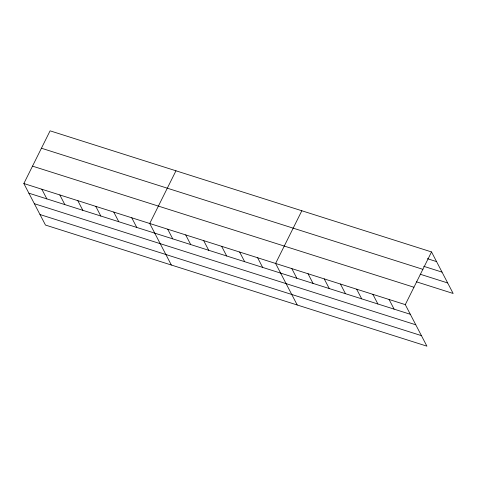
<?xml version="1.0" encoding="UTF-8"?>
<svg xmlns="http://www.w3.org/2000/svg" width="477" height="477" viewBox="0 0 477 477"><rect width="100%" height="100%" fill="white"/><g stroke="black" fill="none" stroke-linecap="round" stroke-linejoin="round"><path stroke-width="0.72" d="M23.85 183.526L405.289 304.63L426.909 346.165L45.47 225.061L23.85 183.526L50.091 130.835L431.53 251.939L453.15 293.474L416.499 281.835M175.965 170.802L149.724 223.492L171.344 265.021M301.84 210.762L275.599 263.453L297.219 304.988M405.289 304.63L431.53 251.939M427.392 258.683L436.556 261.593M423.707 266.297L442.03 272.117M41.433 148.228L422.866 269.326M420.183 274.227L447.676 282.956M32.508 166.139L413.947 287.237M28.876 193.179L410.315 314.283M34.35 203.703L415.789 324.801M39.996 214.543L421.435 335.641M389.077 299.478L394.103 309.138M372.865 294.333L377.891 303.986M356.653 289.187L361.679 298.84M340.441 284.042L345.467 293.695M324.235 278.896L329.261 288.549M308.023 273.744L313.049 283.404M291.811 268.599L296.837 278.252M257.616 257.747L262.642 267.4M239.633 252.035L244.659 261.688M221.65 246.329L226.676 255.982M203.673 240.617L208.699 250.27M185.69 234.911L190.717 244.564M167.707 229.198L172.734 238.852M131.741 217.78L136.768 227.434M113.759 212.074L118.785 221.727M95.776 206.362L100.802 216.015M77.799 200.656L82.825 210.309M59.816 194.944L64.842 204.597M41.833 189.238L46.859 198.891"/></g></svg>
